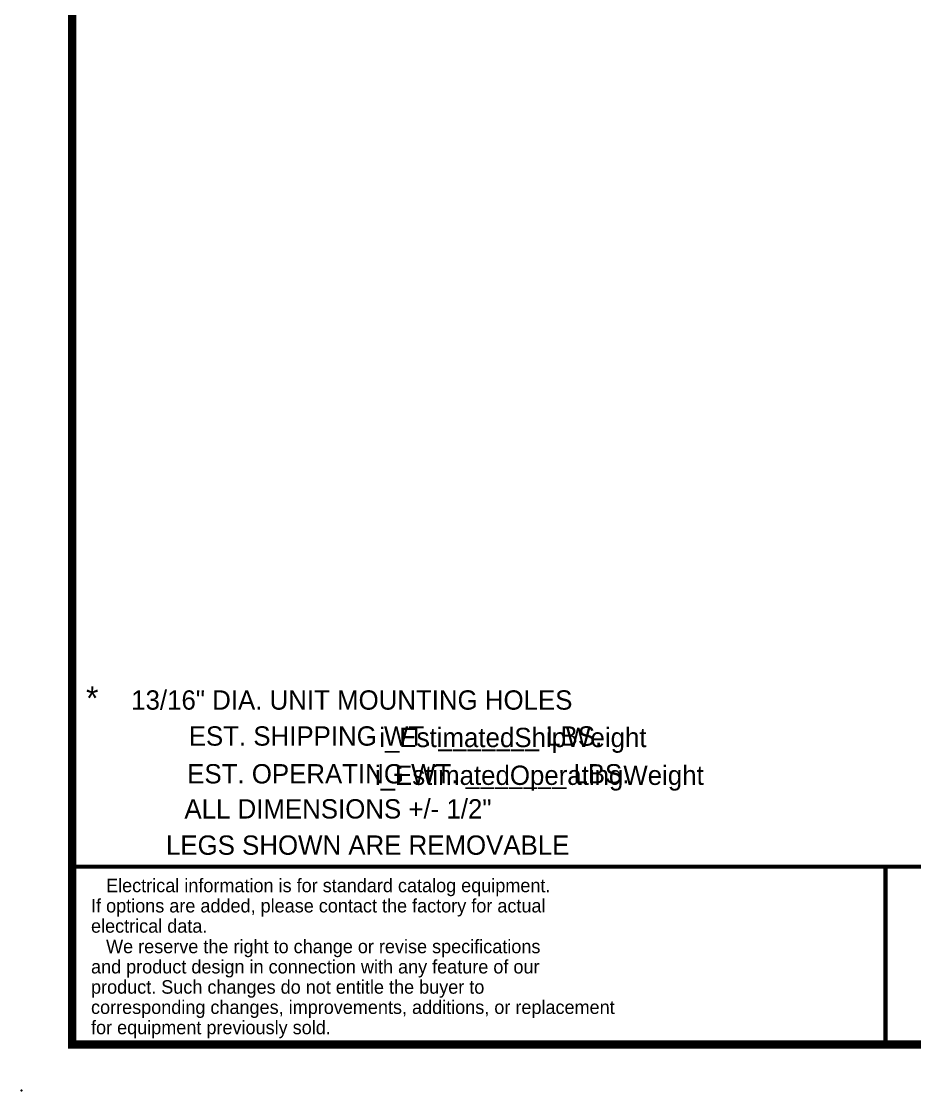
# Model space of a CAD drawing. Header units: inches. Extents: x 547 to 857, y -251 to -55.
# Drawn here: x 547.3 to 630, y -250.7 to -151.7 of the extents above; entities that cross this region are included whole.
import ezdxf
from ezdxf.enums import TextEntityAlignment as Align

# ---------------------------------------------------------------- set-up
doc = ezdxf.new("R2010")
doc.units = ezdxf.units.IN
doc.header["$MEASUREMENT"] = 0
doc.header["$PDSIZE"] = -1

msp = doc.modelspace()

# ---------------------------------------------------------------- linework, layer by layer
msp.add_line((627.2594, -246.3918), (627.2594, -229.9283))
for points, const_width in [([(551.9978, -246.3918), (853.0442, -246.3918), (853.0442, -58.2378), (551.9978, -58.2378), (551.9978, -246.3918)], 0.7526), ([(627.7043, -229.9283), (551.9978, -229.9283)], 0.3763), ([(853.0442, -229.9283), (627.2594, -229.9283), (627.2594, -246.3918)], 0.3763)]:
    msp.add_lwpolyline(points, dxfattribs=dict(const_width=const_width))
msp.add_point((547.3035, -250.6527))

# ---------------------------------------------------------------- texts
for s, height, p in [('*', 2.1998, (553.8576, -215.4409)), ('EST. SHIPPING WT. _______ LBS.', 1.787463, (581.9184, -218.7396)), ('i_EstimatedShipWeight', 1.789514, (592.7827, -218.8762)), ('EST. OPERATING WT. _______ LBS.', 1.787463, (583.1053, -222.236)), ('i_EstimatedOperatingWeight', 1.787463, (595.2285, -222.3726)), ('ALL DIMENSIONS +/- 1/2"', 1.787463, (576.5967, -225.48)), ('LEGS SHOWN ARE REMOVABLE', 1.787463, (579.3476, -228.835))]:
    msp.add_text(s, height=height).set_placement(p, align=Align.CENTER)
msp.add_text('13/16" DIA. UNIT MOUNTING HOLES', height=1.787463).set_placement((557.4646, -215.41))
at = {"lineweight": 25}
for s, p in [('   Electrical information is for standard catalog equipment.', (553.7485, -232.298)), ('If options are added, please contact the factory for actual', (553.7485, -234.1711)), ('electrical data.', (553.7485, -236.0443)), ('   We reserve the right to change or revise specifications', (553.7485, -237.941)), ('and product design in connection with any feature of our', (553.7485, -239.8142)), ('product. Such changes do not entitle the buyer to', (553.7485, -241.6873)), ('corresponding changes, improvements, additions, or replacement ', (553.7485, -243.5605)), ('for equipment previously sold.', (553.7485, -245.4336))]:
    msp.add_text(s, height=1.248763, dxfattribs=at).set_placement(p)

doc.saveas('drawing.dxf')
